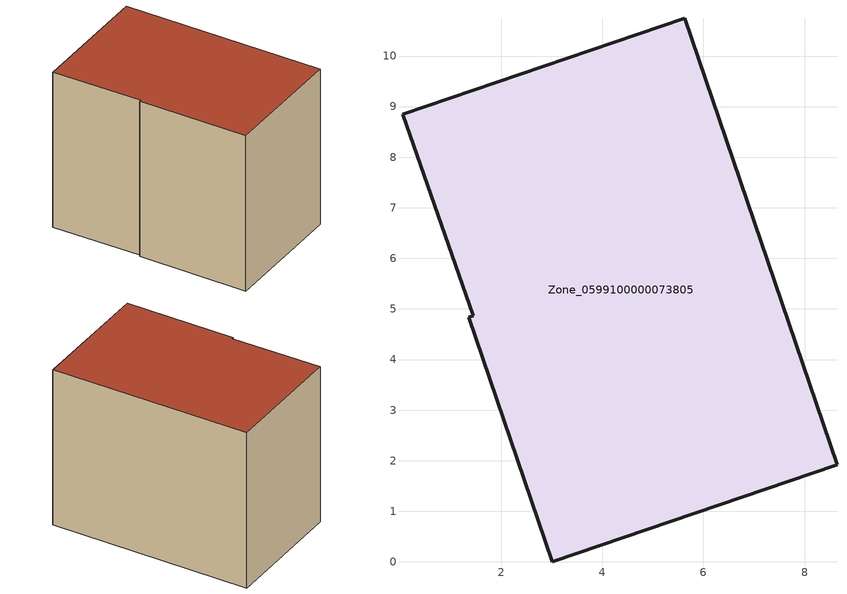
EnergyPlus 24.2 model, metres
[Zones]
Zone_0599100000073805
 floor ground (C_G): 5.63,10.75 8.64,1.92 3.01,0 1.36,4.84 1.45,4.87 0.05,8.85 z0
 wall outside (C_F): 3.01,0 8.64,1.92 5.63,10.75 0.05,8.85 1.45,4.87 1.36,4.84 3.01,0 z0:7.61
 roof outside (C_R): 8.64,1.92 5.63,10.75 0.05,8.85 1.45,4.87 1.36,4.84 3.01,0 z7.61
[BUILDING]
Pand.0599100000073805: North Axis=0; Terrain=City; Loads Convergence Tolerance Value=0.04; Temperature Convergence Tolerance Value=0.4; Solar Distribution=FullExterior; Maximum Number of Warmup Days=25; Minimum Number of Warmup Days=1
[Site:Location]
Rotterdam.The.Hague.AP_ZH_NLD Design_Conditions: Latitude=51.96; Longitude=4.45; Time Zone=1; Elevation=-4.5
[SITE:GROUNDTEMPERATURE:BUILDINGSURFACE]
18, 18, 18, 18, 18, 18, 18, 18, 18, 18, 18, 18
[MATERIAL] Thermal Absorptance=0.9; Solar Absorptance=0.7; Visible Absorptance=0.7
Name | Roughness | Thickness | Conductivity | Density | Specific Heat
G.TC.1975-1991 | MediumSmooth | 0.15 | 0.288461 | 540 | 1210
F.TC.1975-1991 | Rough | 0.3 | 0.230769 | 1920 | 840
R.TC.1975-1991 | MediumRough | 0.2 | 0.153846 | 1500 | 1000
[CONSTRUCTION]
C_G: G.TC.1975-1991
C_F: F.TC.1975-1991
C_R: R.TC.1975-1991
[ZONE]
Zone_0599100000073805: Type=1; Multiplier=1; Ceiling Height=Autocalculate; Volume=Autocalculate; Floor Area=autocalculate; Part of Total Floor Area=Yes
[ZONEINFILTRATION:DESIGNFLOWRATE]
Infil_Zone_0599100000073805: Zone or ZoneList or Space or SpaceList=Zone_0599100000073805; Schedule=AlwaysOn; Design Flow Rate Calculation Method=Flow/Area; Flow Rate per Floor Area=0.003; Constant Term Coefficient=1; Temperature Term Coefficient=0; Velocity Term Coefficient=0; Velocity Squared Term Coefficient=0
[HVACTEMPLATE:ZONE:IDEALLOADSAIRSYSTEM]
Zone_0599100000073805: Maximum Heating Supply Air Temperature=50; Minimum Cooling Supply Air Temperature=13; Maximum Heating Supply Air Humidity Ratio=0.0156; Minimum Cooling Supply Air Humidity Ratio=0.0077; Heating Limit=NoLimit; Cooling Limit=NoLimit; Dehumidification Control Type=ConstantSensibleHeatRatio; Cooling Sensible Heat Ratio=0.7; Dehumidification Setpoint=60; Humidification Control Type=None; Humidification Setpoint=30; Outdoor Air Method=None; Outdoor Air Flow Rate per Person=0.00944; Outdoor Air Flow Rate per Zone Floor Area=0; Outdoor Air Flow Rate per Zone=0; Demand Controlled Ventilation Type=None; Outdoor Air Economizer Type=NoEconomizer; Heat Recovery Type=None; Sensible Heat Recovery Effectiveness=0.7; Latent Heat Recovery Effectiveness=0.65
[ZONECONTROL:THERMOSTAT]
ThermostatControl_Zone_0599100000073805: Zone or ZoneList=Zone_0599100000073805; Control Type Schedule=DualSetpointControlType; Control 1=Thermostat_Zone_0599100000073805; Temperature Difference Between Cutout And Setpoint=0
[THERMOSTATSETPOINT:DUALSETPOINT]
Thermostat_Zone_0599100000073805: Heating Setpoint Temperature Schedule=HeatingSetpoint_Zone_0599100000073805; Cooling Setpoint Temperature Schedule=CoolingSetpoint_Zone_0599100000073805
[SCHEDULE:COMPACT]
HeatingSetpoint_Zone_0599100000073805: Through: 12/31, For: AllDays, Until: 24:00, 21
CoolingSetpoint_Zone_0599100000073805: Through: 12/31, For: AllDays, Until: 24:00, 24
DualSetpointControlType: Through: 12/31, For: AllDays, Until: 24:00, 4
AlwaysOn: Through: 12/31, For: AllDays, Until: 24:00, 1
